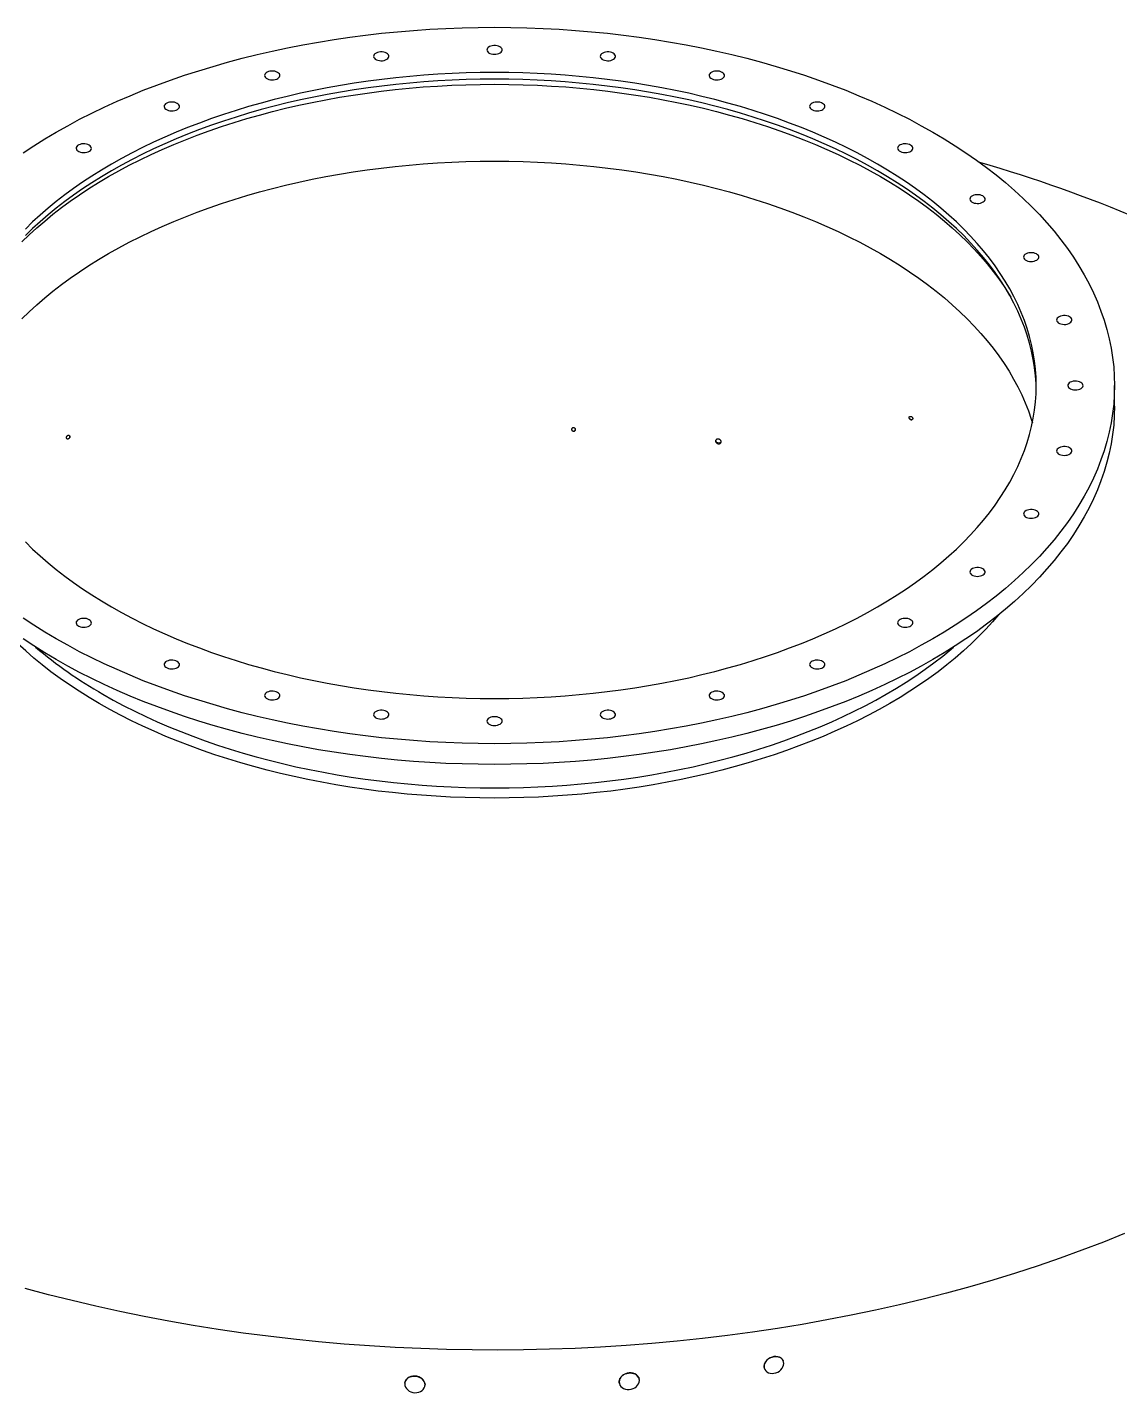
# Model space of a CAD drawing. Header units: millimetres. Extents: x -12403 to 8666, y -15213 to 13435.
# Drawn here: x -7272 to -6165, y -3646 to -2263 of the extents above; entities that cross this region are included whole.
import ezdxf

# ---------------------------------------------------------------- set-up
doc = ezdxf.new("R2010")
doc.units = ezdxf.units.MM

msp = doc.modelspace()

# ---------------------------------------------------------------- linework, layer by layer
at = {"color": 7, "linetype": 'Continuous', "lineweight": 25}
for p, q in [((-6170.52, -2647.03), (-6170.52, -2626.01)), ((-6525.04, -3622.1), (-6525.03, -3622.13)), ((-6506.32, -3613.49), (-6506.33, -3613.47)), ((-6889.74, -3636.17), (-6889.74, -3636.2)), ((-6652.2, -3632.12), (-6652.21, -3632.09)), ((-6869.31, -3638.81), (-6869.3, -3638.78)), ((-6672.34, -3636.46), (-6672.33, -3636.48))]:
    msp.add_line(p, q, dxfattribs=at)
at = {"color": 7, "linetype": 'Continuous', "lineweight": 25, "flags": 128}
for points in [[(-7276.58, -2390.45), (-7265.73, -2383.31), (-7254.57, -2376.33), (-7243.09, -2369.53), (-7231.31, -2362.91), (-7219.23, -2356.46), (-7206.86, -2350.2), (-7194.22, -2344.13), (-7181.3, -2338.25), (-7168.12, -2332.57), (-7154.69, -2327.09), (-7141.01, -2321.81), (-7127.1, -2316.75), (-7112.97, -2311.89), (-7098.61, -2307.25), (-7084.06, -2302.83), (-7069.31, -2298.63), (-7054.37, -2294.66), (-7039.26, -2290.91), (-7023.98, -2287.39), (-7008.55, -2284.1), (-6992.97, -2281.05), (-6977.26, -2278.23), (-6961.43, -2275.66), (-6945.49, -2273.32), (-6929.45, -2271.22), (-6913.31, -2269.37), (-6897.1, -2267.76), (-6880.82, -2266.4), (-6864.49, -2265.28), (-6848.11, -2264.42), (-6831.7, -2263.79), (-6815.26, -2263.42), (-6798.82, -2263.3), (-6782.37, -2263.42), (-6765.93, -2263.79), (-6749.52, -2264.42), (-6733.14, -2265.28), (-6716.81, -2266.4), (-6700.53, -2267.76), (-6684.32, -2269.37), (-6668.18, -2271.22), (-6652.14, -2273.32), (-6636.2, -2275.66), (-6620.37, -2278.23), (-6604.66, -2281.05), (-6589.08, -2284.1), (-6573.65, -2287.39), (-6558.38, -2290.91), (-6543.26, -2294.66), (-6528.32, -2298.63), (-6513.57, -2302.83), (-6499.02, -2307.25), (-6484.67, -2311.89), (-6470.53, -2316.75), (-6456.62, -2321.81), (-6442.94, -2327.09), (-6429.51, -2332.57), (-6416.33, -2338.25), (-6403.41, -2344.13), (-6390.77, -2350.2), (-6378.4, -2356.46), (-6366.32, -2362.91), (-6354.54, -2369.53), (-6343.06, -2376.33), (-6331.9, -2383.31), (-6321.05, -2390.45), (-6310.53, -2397.75), (-6300.35, -2405.2), (-6290.51, -2412.81), (-6281.02, -2420.57), (-6271.88, -2428.46), (-6263.1, -2436.49), (-6254.69, -2444.65), (-6246.65, -2452.94), (-6239, -2461.34), (-6231.72, -2469.86), (-6224.83, -2478.48), (-6218.34, -2487.2), (-6212.25, -2496.02), (-6206.55, -2504.93), (-6201.27, -2513.92), (-6196.39, -2522.99), (-6191.92, -2532.13), (-6187.88, -2541.33), (-6184.24, -2550.6), (-6181.04, -2559.91), (-6178.25, -2569.27), (-6175.89, -2578.66), (-6173.96, -2588.09), (-6172.45, -2597.55), (-6171.38, -2607.02), (-6170.73, -2616.51), (-6170.52, -2626.01), (-6170.73, -2635.5), (-6171.38, -2644.99), (-6172.45, -2654.47), (-6173.96, -2663.92), (-6175.89, -2673.35), (-6178.25, -2682.75), (-6181.04, -2692.11), (-6184.24, -2701.42), (-6187.88, -2710.68), (-6191.92, -2719.88), (-6196.39, -2729.02), (-6201.27, -2738.09), (-6206.55, -2747.08), (-6212.25, -2755.99), (-6218.34, -2764.81), (-6224.83, -2773.53), (-6231.72, -2782.16), (-6239, -2790.67), (-6246.65, -2799.08), (-6254.69, -2807.36), (-6263.1, -2815.52), (-6271.88, -2823.55), (-6281.02, -2831.45), (-6290.51, -2839.2), (-6300.35, -2846.81), (-6310.53, -2854.27), (-6321.05, -2861.57), (-6331.9, -2868.71), (-6343.06, -2875.68), (-6354.54, -2882.48), (-6366.32, -2889.11), (-6378.4, -2895.55), (-6390.77, -2901.81), (-6403.41, -2907.89), (-6416.33, -2913.76), (-6429.51, -2919.45), (-6442.94, -2924.93), (-6456.62, -2930.2), (-6470.53, -2935.27), (-6484.67, -2940.12), (-6499.02, -2944.76), (-6513.57, -2949.18), (-6528.32, -2953.38), (-6543.26, -2957.36), (-6558.38, -2961.11), (-6573.65, -2964.63), (-6589.08, -2967.91), (-6604.66, -2970.97), (-6620.37, -2973.78), (-6636.2, -2976.36), (-6652.14, -2978.7), (-6668.18, -2980.79), (-6684.32, -2982.64), (-6700.53, -2984.25), (-6716.81, -2985.61), (-6733.14, -2986.73), (-6749.52, -2987.6), (-6765.93, -2988.22), (-6782.37, -2988.59), (-6798.82, -2988.72), (-6815.26, -2988.59), (-6831.7, -2988.22), (-6848.11, -2987.6), (-6864.49, -2986.73), (-6880.82, -2985.61), (-6897.1, -2984.25), (-6913.31, -2982.64), (-6929.45, -2980.79), (-6945.49, -2978.7), (-6961.43, -2976.36), (-6977.26, -2973.78), (-6992.97, -2970.97), (-7008.55, -2967.91), (-7023.98, -2964.63), (-7039.26, -2961.11), (-7054.37, -2957.36), (-7069.31, -2953.38), (-7084.06, -2949.18), (-7098.61, -2944.76), (-7112.97, -2940.12), (-7127.1, -2935.27), (-7141.01, -2930.2), (-7154.69, -2924.93), (-7168.12, -2919.45), (-7181.3, -2913.76), (-7194.22, -2907.89), (-7206.86, -2901.81), (-7219.23, -2895.55), (-7231.31, -2889.11), (-7243.09, -2882.48)], [(-6908.19, -2289.57), (-6909.49, -2288.96), (-6910.99, -2288.53), (-6912.61, -2288.3), (-6914.28, -2288.27), (-6915.92, -2288.46), (-6917.46, -2288.84), (-6918.81, -2289.4), (-6919.93, -2290.12), (-6920.75, -2290.96), (-6921.24, -2291.88), (-6921.38, -2292.84), (-6921.15, -2293.8), (-6920.57, -2294.7), (-6919.67, -2295.51), (-6918.49, -2296.2), (-6917.09, -2296.71), (-6915.52, -2297.05), (-6913.86, -2297.18), (-6912.2, -2297.1), (-6910.6, -2296.82), (-6909.15, -2296.34), (-6907.9, -2295.7), (-6906.93, -2294.91), (-6906.27, -2294.03), (-6905.95, -2293.08), (-6906, -2292.12), (-6906.4, -2291.18), (-6907.15, -2290.32), (-6908.19, -2289.57)], [(-6793.35, -2283.04), (-6794.65, -2282.43), (-6796.15, -2282), (-6797.77, -2281.77), (-6799.44, -2281.75), (-6801.08, -2281.93), (-6802.62, -2282.31), (-6803.97, -2282.87), (-6805.09, -2283.59), (-6805.91, -2284.43), (-6806.4, -2285.35), (-6806.54, -2286.31), (-6806.31, -2287.27), (-6805.74, -2288.17), (-6804.84, -2288.98), (-6803.65, -2289.67), (-6802.25, -2290.19), (-6800.68, -2290.52), (-6799.02, -2290.65), (-6797.36, -2290.57), (-6795.76, -2290.29), (-6794.31, -2289.81), (-6793.06, -2289.17), (-6792.09, -2288.38), (-6791.43, -2287.5), (-6791.12, -2286.55), (-6791.16, -2285.59), (-6791.56, -2284.65), (-6792.31, -2283.79), (-6793.35, -2283.04)], [(-6678.51, -2289.57), (-6679.82, -2288.96), (-6681.31, -2288.53), (-6682.93, -2288.3), (-6684.6, -2288.27), (-6686.24, -2288.46), (-6687.78, -2288.84), (-6689.13, -2289.4), (-6690.25, -2290.12), (-6691.07, -2290.96), (-6691.56, -2291.88), (-6691.7, -2292.84), (-6691.47, -2293.8), (-6690.9, -2294.7), (-6690, -2295.51), (-6688.82, -2296.2), (-6687.41, -2296.71), (-6685.84, -2297.05), (-6684.19, -2297.18), (-6682.52, -2297.1), (-6680.92, -2296.82), (-6679.47, -2296.34), (-6678.23, -2295.7), (-6677.25, -2294.91), (-6676.59, -2294.03), (-6676.28, -2293.08), (-6676.32, -2292.12), (-6676.73, -2291.18), (-6677.47, -2290.32), (-6678.51, -2289.57)], [(-7018.62, -2308.9), (-7019.92, -2308.3), (-7021.42, -2307.87), (-7023.04, -2307.64), (-7024.71, -2307.61), (-7026.35, -2307.79), (-7027.88, -2308.18), (-7029.24, -2308.74), (-7030.35, -2309.46), (-7031.18, -2310.29), (-7031.67, -2311.22), (-7031.8, -2312.18), (-7031.58, -2313.13), (-7031, -2314.04), (-7030.1, -2314.85), (-7028.92, -2315.53), (-7027.51, -2316.05), (-7025.94, -2316.38), (-7024.29, -2316.52), (-7022.62, -2316.44), (-7021.03, -2316.15), (-7019.57, -2315.68), (-7018.33, -2315.04), (-7017.36, -2314.25), (-7016.7, -2313.37), (-7016.38, -2312.42), (-7016.43, -2311.46), (-7016.83, -2310.52), (-7017.57, -2309.66), (-7018.62, -2308.9)], [(-6568.09, -2308.9), (-6569.39, -2308.3), (-6570.89, -2307.87), (-6572.51, -2307.64), (-6574.18, -2307.61), (-6575.82, -2307.79), (-6577.35, -2308.18), (-6578.71, -2308.74), (-6579.82, -2309.46), (-6580.65, -2310.29), (-6581.14, -2311.22), (-6581.27, -2312.18), (-6581.05, -2313.13), (-6580.47, -2314.04), (-6579.57, -2314.85), (-6578.39, -2315.53), (-6576.98, -2316.05), (-6575.41, -2316.38), (-6573.76, -2316.52), (-6572.09, -2316.44), (-6570.5, -2316.15), (-6569.04, -2315.68), (-6567.8, -2315.04), (-6566.83, -2314.25), (-6566.17, -2313.37), (-6565.85, -2312.42), (-6565.9, -2311.46), (-6566.3, -2310.52), (-6567.04, -2309.66), (-6568.09, -2308.9)], [(-7277.82, -2480.65), (-7270.42, -2473.47), (-7262.69, -2466.4), (-7254.65, -2459.45), (-7246.29, -2452.62), (-7237.63, -2445.93), (-7228.66, -2439.36), (-7219.4, -2432.93), (-7209.86, -2426.65), (-7200.03, -2420.51), (-7189.92, -2414.52), (-7179.55, -2408.69), (-7168.92, -2403.02), (-7158.03, -2397.5), (-7146.9, -2392.16), (-7135.53, -2386.98), (-7123.92, -2381.98), (-7112.1, -2377.16), (-7100.06, -2372.51), (-7087.81, -2368.05), (-7075.37, -2363.78), (-7062.74, -2359.7), (-7049.92, -2355.8), (-7036.94, -2352.11), (-7023.79, -2348.61), (-7010.48, -2345.31), (-6997.03, -2342.21), (-6983.45, -2339.32), (-6969.74, -2336.63), (-6955.91, -2334.15), (-6941.97, -2331.88), (-6927.94, -2329.82), (-6913.81, -2327.98), (-6899.61, -2326.35), (-6885.34, -2324.93), (-6871.01, -2323.73), (-6856.63, -2322.75), (-6842.21, -2321.99), (-6827.76, -2321.44), (-6813.29, -2321.11), (-6798.82, -2321), (-6784.34, -2321.11), (-6769.87, -2321.44), (-6755.42, -2321.99), (-6741, -2322.75), (-6726.62, -2323.73), (-6712.29, -2324.93), (-6698.02, -2326.35), (-6683.82, -2327.98), (-6669.69, -2329.82), (-6655.66, -2331.88), (-6641.72, -2334.15), (-6627.89, -2336.63), (-6614.18, -2339.32), (-6600.6, -2342.21), (-6587.15, -2345.31), (-6573.84, -2348.61), (-6560.7, -2352.11), (-6547.71, -2355.8), (-6534.89, -2359.7), (-6522.26, -2363.78), (-6509.82, -2368.05), (-6497.57, -2372.51), (-6485.53, -2377.16), (-6473.71, -2381.98), (-6462.1, -2386.98), (-6450.73, -2392.16), (-6439.6, -2397.5), (-6428.71, -2403.02), (-6418.08, -2408.69), (-6407.71, -2414.52)], [(-6410.62, -2401.91), (-6420.92, -2396.12), (-6431.47, -2390.49), (-6442.27, -2385.02), (-6453.32, -2379.71), (-6464.61, -2374.57), (-6476.13, -2369.61), (-6487.86, -2364.82), (-6499.81, -2360.21), (-6511.97, -2355.78), (-6524.32, -2351.54), (-6536.86, -2347.49), (-6549.58, -2343.63), (-6562.47, -2339.96), (-6575.52, -2336.48), (-6588.73, -2333.21), (-6602.07, -2330.13), (-6615.56, -2327.26), (-6629.17, -2324.59), (-6642.89, -2322.13), (-6656.73, -2319.88), (-6670.66, -2317.84), (-6684.67, -2316.01), (-6698.77, -2314.39), (-6712.93, -2312.98), (-6727.16, -2311.79), (-6741.43, -2310.82), (-6755.74, -2310.06), (-6770.08, -2309.52), (-6784.44, -2309.19), (-6798.82, -2309.08), (-6813.19, -2309.19), (-6827.55, -2309.52), (-6841.89, -2310.06), (-6856.2, -2310.82), (-6870.47, -2311.79), (-6884.7, -2312.98), (-6898.86, -2314.39), (-6912.96, -2316.01), (-6926.97, -2317.84), (-6940.9, -2319.88), (-6954.74, -2322.13), (-6968.46, -2324.59), (-6982.07, -2327.26), (-6995.56, -2330.13), (-7008.9, -2333.21), (-7022.11, -2336.48), (-7035.16, -2339.96), (-7048.05, -2343.63), (-7060.77, -2347.49), (-7073.31, -2351.54), (-7085.66, -2355.78), (-7097.82, -2360.21), (-7109.77, -2364.82), (-7121.5, -2369.61), (-7133.02, -2374.57), (-7144.31, -2379.71), (-7155.36, -2385.02), (-7166.16, -2390.49), (-7176.71, -2396.12), (-7187.01, -2401.91), (-7197.04, -2407.85), (-7206.79, -2413.94), (-7216.27, -2420.18), (-7225.46, -2426.56), (-7234.36, -2433.08), (-7242.96, -2439.72), (-7251.25, -2446.5), (-7259.24, -2453.4), (-7266.91, -2460.41), (-7274.25, -2467.54)], [(-6410.62, -2408.64), (-6420.92, -2402.85), (-6431.47, -2397.21), (-6442.27, -2391.74), (-6453.32, -2386.44), (-6464.61, -2381.3), (-6476.13, -2376.34), (-6487.86, -2371.55), (-6499.81, -2366.94), (-6511.97, -2362.51), (-6524.32, -2358.27), (-6536.86, -2354.22), (-6549.58, -2350.35), (-6562.47, -2346.68), (-6575.52, -2343.21), (-6588.73, -2339.94), (-6602.07, -2336.86), (-6615.56, -2333.99), (-6629.17, -2331.32), (-6642.89, -2328.86), (-6656.73, -2326.61), (-6670.66, -2324.57), (-6684.67, -2322.74), (-6698.77, -2321.12), (-6712.93, -2319.71), (-6727.16, -2318.52), (-6741.43, -2317.55), (-6755.74, -2316.79), (-6770.08, -2316.24), (-6784.44, -2315.92), (-6798.82, -2315.81), (-6813.19, -2315.92), (-6827.55, -2316.24), (-6841.89, -2316.79), (-6856.2, -2317.55), (-6870.47, -2318.52), (-6884.7, -2319.71), (-6898.86, -2321.12), (-6912.96, -2322.74), (-6926.97, -2324.57), (-6940.9, -2326.61), (-6954.74, -2328.86), (-6968.46, -2331.32), (-6982.07, -2333.99), (-6995.56, -2336.86), (-7008.9, -2339.94), (-7022.11, -2343.21), (-7035.16, -2346.68), (-7048.05, -2350.35), (-7060.77, -2354.22), (-7073.31, -2358.27), (-7085.66, -2362.51), (-7097.82, -2366.94), (-7109.77, -2371.55), (-7121.5, -2376.34), (-7133.02, -2381.3), (-7144.31, -2386.44), (-7155.36, -2391.74), (-7166.16, -2397.21), (-7176.71, -2402.85), (-7187.01, -2408.64), (-7197.04, -2414.58), (-7206.79, -2420.67), (-7216.27, -2426.91), (-7225.46, -2433.29), (-7234.36, -2439.8), (-7242.96, -2446.45), (-7251.25, -2453.23), (-7259.24, -2460.13), (-7266.91, -2467.14), (-7274.25, -2474.27)], [(-7120.39, -2340.31), (-7121.69, -2339.7), (-7123.18, -2339.27), (-7124.81, -2339.04), (-7126.48, -2339.01), (-7128.12, -2339.2), (-7129.65, -2339.58), (-7131.01, -2340.14), (-7132.12, -2340.86), (-7132.95, -2341.7), (-7133.44, -2342.62), (-7133.57, -2343.58), (-7133.35, -2344.54), (-7132.77, -2345.44), (-7131.87, -2346.25), (-7130.69, -2346.94), (-7129.28, -2347.45), (-7127.71, -2347.79), (-7126.06, -2347.92), (-7124.39, -2347.84), (-7122.8, -2347.56), (-7121.34, -2347.08), (-7120.1, -2346.44), (-7119.12, -2345.65), (-7118.46, -2344.77), (-7118.15, -2343.82), (-7118.19, -2342.86), (-7118.6, -2341.92), (-7119.34, -2341.06), (-7120.39, -2340.31)], [(-6466.32, -2340.31), (-6467.62, -2339.7), (-6469.12, -2339.27), (-6470.74, -2339.04), (-6472.41, -2339.01), (-6474.05, -2339.2), (-6475.58, -2339.58), (-6476.94, -2340.14), (-6478.06, -2340.86), (-6478.88, -2341.7), (-6479.37, -2342.62), (-6479.5, -2343.58), (-6479.28, -2344.54), (-6478.7, -2345.44), (-6477.8, -2346.25), (-6476.62, -2346.94), (-6475.21, -2347.45), (-6473.65, -2347.79), (-6471.99, -2347.92), (-6470.33, -2347.84), (-6468.73, -2347.56), (-6467.27, -2347.08), (-6466.03, -2346.44), (-6465.06, -2345.65), (-6464.4, -2344.77), (-6464.08, -2343.82), (-6464.13, -2342.86), (-6464.53, -2341.92), (-6465.27, -2341.06), (-6466.32, -2340.31)], [(-7209.59, -2382.57), (-7210.89, -2381.96), (-7212.39, -2381.53), (-7214.01, -2381.3), (-7215.68, -2381.28), (-7217.32, -2381.46), (-7218.85, -2381.84), (-7220.21, -2382.4), (-7221.32, -2383.12), (-7222.15, -2383.96), (-7222.64, -2384.88), (-7222.77, -2385.84), (-7222.55, -2386.8), (-7221.97, -2387.7), (-7221.07, -2388.51), (-7219.89, -2389.2), (-7218.48, -2389.72), (-7216.91, -2390.05), (-7215.26, -2390.18), (-7213.59, -2390.1), (-7212, -2389.82), (-7210.54, -2389.34), (-7209.3, -2388.7), (-7208.33, -2387.92), (-7207.67, -2387.03), (-7207.35, -2386.08), (-7207.4, -2385.12), (-7207.8, -2384.18), (-7208.54, -2383.32), (-7209.59, -2382.57)], [(-6377.12, -2382.57), (-6378.42, -2381.96), (-6379.92, -2381.53), (-6381.54, -2381.3), (-6383.21, -2381.28), (-6384.85, -2381.46), (-6386.38, -2381.84), (-6387.74, -2382.4), (-6388.85, -2383.12), (-6389.68, -2383.96), (-6390.17, -2384.88), (-6390.3, -2385.84), (-6390.08, -2386.8), (-6389.5, -2387.7), (-6388.6, -2388.51), (-6387.42, -2389.2), (-6386.01, -2389.72), (-6384.44, -2390.05), (-6382.79, -2390.18), (-6381.12, -2390.1), (-6379.53, -2389.82), (-6378.07, -2389.34), (-6376.83, -2388.7), (-6375.86, -2387.92), (-6375.2, -2387.03), (-6374.88, -2386.08), (-6374.93, -2385.12), (-6375.33, -2384.18), (-6376.07, -2383.32), (-6377.12, -2382.57)], [(-7277.82, -2558.55), (-7270.42, -2551.37), (-7262.69, -2544.3), (-7254.65, -2537.35), (-7246.29, -2530.52), (-7237.63, -2523.82), (-7228.66, -2517.26), (-7219.4, -2510.83), (-7209.86, -2504.55), (-7200.03, -2498.41), (-7189.92, -2492.42), (-7179.55, -2486.59), (-7168.92, -2480.91), (-7158.03, -2475.4), (-7146.9, -2470.06), (-7135.53, -2464.88), (-7123.92, -2459.88), (-7112.1, -2455.05), (-7100.06, -2450.41), (-7087.81, -2445.95), (-7075.37, -2441.68), (-7062.74, -2437.59), (-7049.92, -2433.7), (-7036.94, -2430), (-7023.79, -2426.5), (-7010.48, -2423.2), (-6997.03, -2420.11), (-6983.45, -2417.21), (-6969.74, -2414.53), (-6955.91, -2412.05), (-6941.97, -2409.78), (-6927.94, -2407.72), (-6913.81, -2405.87), (-6899.61, -2404.24), (-6885.34, -2402.83), (-6871.01, -2401.63), (-6856.63, -2400.65), (-6842.21, -2399.88), (-6827.76, -2399.33), (-6813.29, -2399.01), (-6798.82, -2398.9), (-6784.34, -2399.01), (-6769.87, -2399.33), (-6755.42, -2399.88), (-6741, -2400.65), (-6726.62, -2401.63), (-6712.29, -2402.83), (-6698.02, -2404.24), (-6683.82, -2405.87), (-6669.69, -2407.72), (-6655.66, -2409.78), (-6641.72, -2412.05), (-6627.89, -2414.53), (-6614.18, -2417.21), (-6600.6, -2420.11), (-6587.15, -2423.2), (-6573.84, -2426.5), (-6560.7, -2430), (-6547.71, -2433.7), (-6534.89, -2437.59), (-6522.26, -2441.68), (-6509.82, -2445.95), (-6497.57, -2450.41), (-6485.53, -2455.05), (-6473.71, -2459.88), (-6462.1, -2464.88), (-6450.73, -2470.06), (-6439.6, -2475.4), (-6428.71, -2480.91), (-6418.08, -2486.59), (-6407.71, -2492.42), (-6397.6, -2498.41), (-6387.77, -2504.55), (-6378.23, -2510.83), (-6368.97, -2517.26), (-6360, -2523.82), (-6351.34, -2530.52), (-6342.98, -2537.35), (-6334.94, -2544.3), (-6327.21, -2551.37), (-6319.81, -2558.55), (-6312.73, -2565.84), (-6305.99, -2573.24), (-6299.59, -2580.74), (-6293.52, -2588.33), (-6287.81, -2596.01), (-6282.44, -2603.77), (-6277.43, -2611.62), (-6272.78, -2619.53), (-6268.48, -2627.51), (-6264.55, -2635.56), (-6260.99, -2643.66), (-6257.79, -2651.81), (-6254.97, -2660.01), (-6253.76, -2663.9)], [(-7274.25, -2784.47), (-7266.91, -2791.6), (-7259.24, -2798.62), (-7251.25, -2805.52), (-7242.96, -2812.29), (-7234.36, -2818.94), (-7225.46, -2825.46), (-7216.27, -2831.83), (-7206.79, -2838.07), (-7197.04, -2844.16), (-7187.01, -2850.11), (-7176.71, -2855.9), (-7166.16, -2861.53), (-7155.36, -2867), (-7144.31, -2872.3), (-7133.02, -2877.44), (-7121.5, -2882.41), (-7109.77, -2887.19), (-7097.82, -2891.8), (-7085.66, -2896.23), (-7073.31, -2900.47), (-7060.77, -2904.53), (-7048.05, -2908.39), (-7035.16, -2912.06), (-7022.11, -2915.53), (-7008.9, -2918.81), (-6995.56, -2921.88), (-6982.07, -2924.75), (-6968.46, -2927.42), (-6954.74, -2929.88), (-6940.9, -2932.13), (-6926.97, -2934.18), (-6912.96, -2936.01), (-6898.86, -2937.63), (-6884.7, -2939.03), (-6870.47, -2940.22), (-6856.2, -2941.2), (-6841.89, -2941.96), (-6827.55, -2942.5), (-6813.19, -2942.82), (-6798.82, -2942.93), (-6784.44, -2942.82), (-6770.08, -2942.5), (-6755.74, -2941.96), (-6741.43, -2941.2), (-6727.16, -2940.22), (-6712.93, -2939.03), (-6698.77, -2937.63), (-6684.67, -2936.01), (-6670.66, -2934.18), (-6656.73, -2932.13), (-6642.89, -2929.88), (-6629.17, -2927.42), (-6615.56, -2924.75), (-6602.07, -2921.88), (-6588.73, -2918.81), (-6575.52, -2915.53), (-6562.47, -2912.06), (-6549.58, -2908.39), (-6536.86, -2904.53), (-6524.32, -2900.47), (-6511.97, -2896.23), (-6499.81, -2891.8), (-6487.86, -2887.19), (-6476.13, -2882.41), (-6464.61, -2877.44), (-6453.32, -2872.3), (-6442.27, -2867), (-6431.47, -2861.53), (-6420.92, -2855.9), (-6410.62, -2850.11), (-6400.59, -2844.16), (-6390.84, -2838.07), (-6381.36, -2831.83), (-6372.17, -2825.46), (-6363.27, -2818.94), (-6354.67, -2812.29), (-6346.38, -2805.52), (-6338.39, -2798.62), (-6330.72, -2791.6), (-6323.38, -2784.47), (-6316.35, -2777.23), (-6309.66, -2769.89), (-6303.3, -2762.45), (-6297.29, -2754.91), (-6291.61, -2747.29), (-6286.29, -2739.58), (-6281.31, -2731.8), (-6276.69, -2723.94), (-6272.43, -2716.02), (-6268.53, -2708.03), (-6264.99, -2699.99), (-6261.82, -2691.9), (-6259.02, -2683.76), (-6256.58, -2675.59), (-6254.52, -2667.37), (-6252.83, -2659.14), (-6251.52, -2650.87), (-6250.58, -2642.59), (-6250.01, -2634.3), (-6249.83, -2626.01), (-6250.01, -2617.71), (-6250.58, -2609.42), (-6251.52, -2601.14), (-6252.83, -2592.88), (-6254.52, -2584.64), (-6256.58, -2576.43), (-6259.02, -2568.25), (-6261.82, -2560.12), (-6264.99, -2552.02), (-6268.53, -2543.98), (-6272.43, -2536), (-6276.69, -2528.07), (-6281.31, -2520.22), (-6286.29, -2512.43), (-6291.61, -2504.73), (-6297.29, -2497.1), (-6303.3, -2489.57), (-6309.66, -2482.13), (-6316.35, -2474.78), (-6323.38, -2467.54), (-6330.72, -2460.41), (-6338.39, -2453.4), (-6346.38, -2446.5), (-6354.67, -2439.72), (-6363.27, -2433.08), (-6372.17, -2426.56), (-6381.36, -2420.18), (-6390.84, -2413.94), (-6400.59, -2407.85), (-6410.62, -2401.91)], [(-6249.86, -2629.37), (-6250.01, -2624.44), (-6250.58, -2616.15), (-6251.52, -2607.87), (-6252.83, -2599.61), (-6254.52, -2591.37), (-6256.58, -2583.16), (-6259.02, -2574.98), (-6261.82, -2566.84), (-6264.99, -2558.75), (-6268.53, -2550.71), (-6272.43, -2542.72), (-6276.69, -2534.8), (-6281.31, -2526.94), (-6286.29, -2519.16), (-6291.61, -2511.45), (-6297.29, -2503.83), (-6303.3, -2496.3), (-6309.66, -2488.85), (-6316.35, -2481.51), (-6323.38, -2474.27), (-6330.72, -2467.14), (-6338.39, -2460.13), (-6346.38, -2453.23), (-6354.67, -2446.45), (-6363.27, -2439.8), (-6372.17, -2433.29), (-6381.36, -2426.91), (-6390.84, -2420.67), (-6400.59, -2414.58), (-6410.62, -2408.64)], [(-6407.71, -2414.52), (-6397.6, -2420.51), (-6387.77, -2426.65), (-6378.23, -2432.93), (-6368.97, -2439.36), (-6360, -2445.93), (-6351.34, -2452.62), (-6342.98, -2459.45), (-6334.94, -2466.4), (-6327.21, -2473.47), (-6319.81, -2480.65), (-6312.73, -2487.95), (-6305.99, -2495.34), (-6299.59, -2502.84), (-6293.52, -2510.43), (-6287.81, -2518.11), (-6282.44, -2525.88), (-6277.43, -2533.72), (-6275.71, -2536.56)], [(-6303.91, -2434.06), (-6305.21, -2433.46), (-6306.71, -2433.03), (-6308.33, -2432.8), (-6310, -2432.77), (-6311.64, -2432.95), (-6313.18, -2433.33), (-6314.53, -2433.9), (-6315.65, -2434.61), (-6316.47, -2435.45), (-6316.96, -2436.37), (-6317.1, -2437.34), (-6316.87, -2438.29), (-6316.3, -2439.2), (-6315.4, -2440.01), (-6314.21, -2440.69), (-6312.81, -2441.21), (-6311.24, -2441.54), (-6309.58, -2441.67), (-6307.92, -2441.59), (-6306.32, -2441.31), (-6304.87, -2440.84), (-6303.62, -2440.19), (-6302.65, -2439.41), (-6301.99, -2438.52), (-6301.68, -2437.58), (-6301.72, -2436.61), (-6302.12, -2435.68), (-6302.87, -2434.81), (-6303.91, -2434.06)], [(-6249.52, -2492.81), (-6250.82, -2492.21), (-6252.31, -2491.78), (-6253.94, -2491.55), (-6255.6, -2491.52), (-6257.25, -2491.7), (-6258.78, -2492.08), (-6260.14, -2492.65), (-6261.25, -2493.36), (-6262.07, -2494.2), (-6262.56, -2495.12), (-6262.7, -2496.09), (-6262.47, -2497.04), (-6261.9, -2497.95), (-6261, -2498.76), (-6259.82, -2499.44), (-6258.41, -2499.96), (-6256.84, -2500.29), (-6255.19, -2500.42), (-6253.52, -2500.34), (-6251.93, -2500.06), (-6250.47, -2499.59), (-6249.23, -2498.94), (-6248.25, -2498.16), (-6247.59, -2497.27), (-6247.28, -2496.33), (-6247.32, -2495.36), (-6247.73, -2494.43), (-6248.47, -2493.56), (-6249.52, -2492.81)], [(-6216.02, -2556.56), (-6217.32, -2555.95), (-6218.82, -2555.53), (-6220.44, -2555.29), (-6222.11, -2555.27), (-6223.75, -2555.45), (-6225.28, -2555.83), (-6226.64, -2556.39), (-6227.75, -2557.11), (-6228.58, -2557.95), (-6229.07, -2558.87), (-6229.2, -2559.83), (-6228.98, -2560.79), (-6228.4, -2561.69), (-6227.5, -2562.51), (-6226.32, -2563.19), (-6224.91, -2563.71), (-6223.35, -2564.04), (-6221.69, -2564.17), (-6220.02, -2564.09), (-6218.43, -2563.81), (-6216.97, -2563.33), (-6215.73, -2562.69), (-6214.76, -2561.91), (-6214.1, -2561.02), (-6213.78, -2560.07), (-6213.83, -2559.11), (-6214.23, -2558.17), (-6214.97, -2557.31), (-6216.02, -2556.56)], [(-6204.71, -2622.85), (-6206.01, -2622.25), (-6207.51, -2621.82), (-6209.13, -2621.59), (-6210.8, -2621.56), (-6212.44, -2621.74), (-6213.97, -2622.13), (-6215.33, -2622.69), (-6216.44, -2623.41), (-6217.27, -2624.25), (-6217.76, -2625.17), (-6217.89, -2626.13), (-6217.67, -2627.08), (-6217.09, -2627.99), (-6216.19, -2628.8), (-6215.01, -2629.48), (-6213.6, -2630), (-6212.03, -2630.34), (-6210.38, -2630.47), (-6208.71, -2630.39), (-6207.12, -2630.1), (-6205.66, -2629.63), (-6204.42, -2628.99), (-6203.45, -2628.2), (-6202.79, -2627.32), (-6202.47, -2626.37), (-6202.52, -2625.41), (-6202.92, -2624.47), (-6203.66, -2623.61), (-6204.71, -2622.85)], [(-6170.52, -2647.03), (-6170.73, -2656.53), (-6171.38, -2666.02), (-6172.45, -2675.49), (-6173.96, -2684.95), (-6175.89, -2694.38), (-6178.25, -2703.77), (-6181.04, -2713.13), (-6184.24, -2722.45), (-6187.88, -2731.71), (-6191.92, -2740.91), (-6196.39, -2750.05), (-6201.27, -2759.12), (-6206.55, -2768.11), (-6212.25, -2777.02), (-6218.34, -2785.84), (-6224.83, -2794.56), (-6231.72, -2803.18), (-6239, -2811.7), (-6246.65, -2820.1), (-6254.69, -2828.39), (-6263.1, -2836.55), (-6271.88, -2844.58), (-6281.02, -2852.47), (-6290.51, -2860.23), (-6300.35, -2867.84), (-6310.53, -2875.29), (-6321.05, -2882.59), (-6331.9, -2889.73), (-6343.06, -2896.71), (-6354.54, -2903.51), (-6366.32, -2910.13), (-6378.4, -2916.58), (-6390.77, -2922.84), (-6403.41, -2928.91), (-6416.33, -2934.79), (-6429.51, -2940.47), (-6442.94, -2945.95), (-6456.62, -2951.23), (-6470.53, -2956.29), (-6484.67, -2961.15), (-6499.02, -2965.79), (-6513.57, -2970.21), (-6528.32, -2974.41), (-6543.26, -2978.39), (-6558.38, -2982.13), (-6573.65, -2985.65), (-6589.08, -2988.94), (-6604.66, -2991.99), (-6620.37, -2994.81), (-6636.2, -2997.38), (-6652.14, -2999.72), (-6668.18, -3001.82), (-6684.32, -3003.67), (-6700.53, -3005.28), (-6716.81, -3006.64), (-6733.14, -3007.76), (-6749.52, -3008.63), (-6765.93, -3009.25), (-6782.37, -3009.62), (-6798.82, -3009.74), (-6815.26, -3009.62), (-6831.7, -3009.25), (-6848.11, -3008.63), (-6864.49, -3007.76), (-6880.82, -3006.64), (-6897.1, -3005.28), (-6913.31, -3003.67), (-6929.45, -3001.82), (-6945.49, -2999.72), (-6961.43, -2997.38), (-6977.26, -2994.81), (-6992.97, -2991.99), (-7008.55, -2988.94), (-7023.98, -2985.65), (-7039.26, -2982.13), (-7054.37, -2978.39), (-7069.31, -2974.41), (-7084.06, -2970.21), (-7098.61, -2965.79), (-7112.97, -2961.15), (-7127.1, -2956.29), (-7141.01, -2951.23), (-7154.69, -2945.95), (-7168.12, -2940.47), (-7181.3, -2934.79), (-7194.22, -2928.91), (-7206.86, -2922.84), (-7219.23, -2916.58), (-7231.31, -2910.13), (-7243.09, -2903.51)], [(-6376.83, -2660.67), (-6377.56, -2660.36), (-6378.17, -2659.85), (-6378.59, -2659.2), (-6378.73, -2658.52), (-6378.59, -2657.92), (-6378.5, -2657.77)], [(-7229.29, -2677.06), (-7229.2, -2677.22), (-7229.05, -2677.83), (-7229.2, -2678.5), (-7229.61, -2679.15), (-7230.22, -2679.67), (-7230.94, -2679.98)], [(-6569.16, -2683.01), (-6569.23, -2683.18), (-6569.76, -2683.83), (-6570.55, -2684.23), (-6571.51, -2684.34), (-6572.5, -2684.14), (-6573.38, -2683.66), (-6574.05, -2682.97), (-6574.41, -2682.15), (-6574.41, -2681.32), (-6574.3, -2680.99)], [(-6216.02, -2689.15), (-6217.32, -2688.55), (-6218.82, -2688.12), (-6220.44, -2687.88), (-6222.11, -2687.86), (-6223.75, -2688.04), (-6225.28, -2688.42), (-6226.64, -2688.98), (-6227.75, -2689.7), (-6228.58, -2690.54), (-6229.07, -2691.46), (-6229.2, -2692.42), (-6228.98, -2693.38), (-6228.4, -2694.28), (-6227.5, -2695.1), (-6226.32, -2695.78), (-6224.91, -2696.3), (-6223.35, -2696.63), (-6221.69, -2696.76), (-6220.02, -2696.68), (-6218.43, -2696.4), (-6216.97, -2695.92), (-6215.73, -2695.28), (-6214.76, -2694.5), (-6214.1, -2693.61), (-6213.78, -2692.66), (-6213.83, -2691.7), (-6214.23, -2690.76), (-6214.97, -2689.9), (-6216.02, -2689.15)], [(-6249.52, -2752.9), (-6250.82, -2752.29), (-6252.31, -2751.86), (-6253.94, -2751.63), (-6255.6, -2751.61), (-6257.25, -2751.79), (-6258.78, -2752.17), (-6260.14, -2752.73), (-6261.25, -2753.45), (-6262.07, -2754.29), (-6262.56, -2755.21), (-6262.7, -2756.17), (-6262.47, -2757.13), (-6261.9, -2758.03), (-6261, -2758.84), (-6259.82, -2759.53), (-6258.41, -2760.05), (-6256.84, -2760.38), (-6255.19, -2760.51), (-6253.52, -2760.43), (-6251.93, -2760.15), (-6250.47, -2759.67), (-6249.23, -2759.03), (-6248.25, -2758.24), (-6247.59, -2757.36), (-6247.28, -2756.41), (-6247.32, -2755.45), (-6247.73, -2754.51), (-6248.47, -2753.65), (-6249.52, -2752.9)], [(-6303.91, -2811.65), (-6305.21, -2811.04), (-6306.71, -2810.61), (-6308.33, -2810.38), (-6310, -2810.36), (-6311.64, -2810.54), (-6313.18, -2810.92), (-6314.53, -2811.48), (-6315.65, -2812.2), (-6316.47, -2813.04), (-6316.96, -2813.96), (-6317.1, -2814.92), (-6316.87, -2815.88), (-6316.3, -2816.78), (-6315.4, -2817.59), (-6314.21, -2818.28), (-6312.81, -2818.8), (-6311.24, -2819.13), (-6309.58, -2819.26), (-6307.92, -2819.18), (-6306.32, -2818.9), (-6304.87, -2818.42), (-6303.62, -2817.78), (-6302.65, -2816.99), (-6301.99, -2816.11), (-6301.68, -2815.16), (-6301.72, -2814.2), (-6302.12, -2813.26), (-6302.87, -2812.4), (-6303.91, -2811.65)], [(-7243.09, -2882.48), (-7254.57, -2875.68), (-7265.73, -2868.71), (-7276.58, -2861.57)], [(-7209.59, -2863.14), (-7210.89, -2862.54), (-7212.39, -2862.11), (-7214.01, -2861.88), (-7215.68, -2861.85), (-7217.32, -2862.03), (-7218.85, -2862.41), (-7220.21, -2862.98), (-7221.32, -2863.69), (-7222.15, -2864.53), (-7222.64, -2865.45), (-7222.77, -2866.42), (-7222.55, -2867.37), (-7221.97, -2868.28), (-7221.07, -2869.09), (-7219.89, -2869.77), (-7218.48, -2870.29), (-7216.91, -2870.62), (-7215.26, -2870.75), (-7213.59, -2870.67), (-7212, -2870.39), (-7210.54, -2869.92), (-7209.3, -2869.27), (-7208.33, -2868.49), (-7207.67, -2867.6), (-7207.35, -2866.66), (-7207.4, -2865.69), (-7207.8, -2864.76), (-7208.54, -2863.89), (-7209.59, -2863.14)], [(-6377.12, -2863.14), (-6378.42, -2862.54), (-6379.92, -2862.11), (-6381.54, -2861.88), (-6383.21, -2861.85), (-6384.85, -2862.03), (-6386.38, -2862.41), (-6387.74, -2862.98), (-6388.85, -2863.69), (-6389.68, -2864.53), (-6390.17, -2865.45), (-6390.3, -2866.42), (-6390.08, -2867.37), (-6389.5, -2868.28), (-6388.6, -2869.09), (-6387.42, -2869.77), (-6386.01, -2870.29), (-6384.44, -2870.62), (-6382.79, -2870.75), (-6381.12, -2870.67), (-6379.53, -2870.39), (-6378.07, -2869.92), (-6376.83, -2869.27), (-6375.86, -2868.49), (-6375.2, -2867.6), (-6374.88, -2866.66), (-6374.93, -2865.69), (-6375.33, -2864.76), (-6376.07, -2863.89), (-6377.12, -2863.14)], [(-7243.09, -2903.51), (-7254.57, -2896.71), (-7265.73, -2889.73), (-7276.58, -2882.59)], [(-7120.39, -2905.4), (-7121.69, -2904.8), (-7123.18, -2904.37), (-7124.81, -2904.14), (-7126.48, -2904.11), (-7128.12, -2904.29), (-7129.65, -2904.67), (-7131.01, -2905.24), (-7132.12, -2905.95), (-7132.95, -2906.79), (-7133.44, -2907.72), (-7133.57, -2908.68), (-7133.35, -2909.63), (-7132.77, -2910.54), (-7131.87, -2911.35), (-7130.69, -2912.03), (-7129.28, -2912.55), (-7127.71, -2912.88), (-7126.06, -2913.01), (-7124.39, -2912.94), (-7122.8, -2912.65), (-7121.34, -2912.18), (-7120.1, -2911.53), (-7119.12, -2910.75), (-7118.46, -2909.86), (-7118.15, -2908.92), (-7118.19, -2907.95), (-7118.6, -2907.02), (-7119.34, -2906.15), (-7120.39, -2905.4)], [(-6466.32, -2905.4), (-6467.62, -2904.8), (-6469.12, -2904.37), (-6470.74, -2904.14), (-6472.41, -2904.11), (-6474.05, -2904.29), (-6475.58, -2904.67), (-6476.94, -2905.24), (-6478.06, -2905.95), (-6478.88, -2906.79), (-6479.37, -2907.72), (-6479.5, -2908.68), (-6479.28, -2909.63), (-6478.7, -2910.54), (-6477.8, -2911.35), (-6476.62, -2912.03), (-6475.21, -2912.55), (-6473.65, -2912.88), (-6471.99, -2913.01), (-6470.33, -2912.94), (-6468.73, -2912.65), (-6467.27, -2912.18), (-6466.03, -2911.53), (-6465.06, -2910.75), (-6464.4, -2909.86), (-6464.08, -2908.92), (-6464.13, -2907.95), (-6464.53, -2907.02), (-6465.27, -2906.15), (-6466.32, -2905.4)], [(-7018.62, -2936.8), (-7019.92, -2936.2), (-7021.42, -2935.77), (-7023.04, -2935.54), (-7024.71, -2935.51), (-7026.35, -2935.69), (-7027.88, -2936.08), (-7029.24, -2936.64), (-7030.35, -2937.36), (-7031.18, -2938.2), (-7031.67, -2939.12), (-7031.8, -2940.08), (-7031.58, -2941.03), (-7031, -2941.94), (-7030.1, -2942.75), (-7028.92, -2943.43), (-7027.51, -2943.95), (-7025.94, -2944.29), (-7024.29, -2944.42), (-7022.62, -2944.34), (-7021.03, -2944.05), (-7019.57, -2943.58), (-7018.33, -2942.94), (-7017.36, -2942.15), (-7016.7, -2941.27), (-7016.38, -2940.32), (-7016.43, -2939.36), (-7016.83, -2938.42), (-7017.57, -2937.56), (-7018.62, -2936.8)], [(-6568.09, -2936.8), (-6569.39, -2936.2), (-6570.89, -2935.77), (-6572.51, -2935.54), (-6574.18, -2935.51), (-6575.82, -2935.69), (-6577.35, -2936.08), (-6578.71, -2936.64), (-6579.82, -2937.36), (-6580.65, -2938.2), (-6581.14, -2939.12), (-6581.27, -2940.08), (-6581.05, -2941.03), (-6580.47, -2941.94), (-6579.57, -2942.75), (-6578.39, -2943.43), (-6576.98, -2943.95), (-6575.41, -2944.29), (-6573.76, -2944.42), (-6572.09, -2944.34), (-6570.5, -2944.05), (-6569.04, -2943.58), (-6567.8, -2942.94), (-6566.83, -2942.15), (-6566.17, -2941.27), (-6565.85, -2940.32), (-6565.9, -2939.36), (-6566.3, -2938.42), (-6567.04, -2937.56), (-6568.09, -2936.8)], [(-6908.19, -2956.14), (-6909.49, -2955.54), (-6910.99, -2955.11), (-6912.61, -2954.88), (-6914.28, -2954.85), (-6915.92, -2955.03), (-6917.46, -2955.41), (-6918.81, -2955.98), (-6919.93, -2956.69), (-6920.75, -2957.53), (-6921.24, -2958.46), (-6921.38, -2959.42), (-6921.15, -2960.37), (-6920.57, -2961.28), (-6919.67, -2962.09), (-6918.49, -2962.77), (-6917.09, -2963.29), (-6915.52, -2963.62), (-6913.86, -2963.75), (-6912.2, -2963.68), (-6910.6, -2963.39), (-6909.15, -2962.92), (-6907.9, -2962.27), (-6906.93, -2961.49), (-6906.27, -2960.6), (-6905.95, -2959.66), (-6906, -2958.69), (-6906.4, -2957.76), (-6907.15, -2956.89), (-6908.19, -2956.14)], [(-6678.51, -2956.14), (-6679.82, -2955.54), (-6681.31, -2955.11), (-6682.93, -2954.88), (-6684.6, -2954.85), (-6686.24, -2955.03), (-6687.78, -2955.41), (-6689.13, -2955.98), (-6690.25, -2956.69), (-6691.07, -2957.53), (-6691.56, -2958.46), (-6691.7, -2959.42), (-6691.47, -2960.37), (-6690.9, -2961.28), (-6690, -2962.09), (-6688.82, -2962.77), (-6687.41, -2963.29), (-6685.84, -2963.62), (-6684.19, -2963.75), (-6682.52, -2963.68), (-6680.92, -2963.39), (-6679.47, -2962.92), (-6678.23, -2962.27), (-6677.25, -2961.49), (-6676.59, -2960.6), (-6676.28, -2959.66), (-6676.32, -2958.69), (-6676.73, -2957.76), (-6677.47, -2956.89), (-6678.51, -2956.14)], [(-6793.35, -2962.67), (-6794.65, -2962.07), (-6796.15, -2961.64), (-6797.77, -2961.41), (-6799.44, -2961.38), (-6801.08, -2961.56), (-6802.62, -2961.94), (-6803.97, -2962.51), (-6805.09, -2963.22), (-6805.91, -2964.06), (-6806.4, -2964.98), (-6806.54, -2965.95), (-6806.31, -2966.9), (-6805.74, -2967.81), (-6804.84, -2968.62), (-6803.65, -2969.3), (-6802.25, -2969.82), (-6800.68, -2970.15), (-6799.02, -2970.28), (-6797.36, -2970.2), (-6795.76, -2969.92), (-6794.31, -2969.45), (-6793.06, -2968.8), (-6792.09, -2968.02), (-6791.43, -2967.13), (-6791.12, -2966.19), (-6791.16, -2965.22), (-6791.56, -2964.29), (-6792.31, -2963.42), (-6793.35, -2962.67)], [(-6160.43, -3484.83), (-6181.83, -3493.42), (-6203.57, -3501.71), (-6225.65, -3509.71), (-6248.05, -3517.4), (-6270.77, -3524.78), (-6293.77, -3531.85), (-6317.06, -3538.6), (-6340.63, -3545.03), (-6364.45, -3551.14), (-6388.51, -3556.92), (-6412.8, -3562.37), (-6437.31, -3567.48), (-6462.03, -3572.26), (-6486.93, -3576.7), (-6512.01, -3580.8), (-6537.25, -3584.55), (-6562.64, -3587.95), (-6588.16, -3591.01), (-6613.79, -3593.72), (-6639.54, -3596.08), (-6665.37, -3598.08), (-6691.27, -3599.73), (-6717.24, -3601.02), (-6743.25, -3601.96), (-6769.3, -3602.54), (-6795.36, -3602.77), (-6821.42, -3602.64), (-6847.47, -3602.15), (-6873.49, -3601.31), (-6899.47, -3600.11), (-6925.39, -3598.55), (-6951.25, -3596.64), (-6977.01, -3594.38), (-7002.68, -3591.76), (-7028.23, -3588.8), (-7053.66, -3585.49), (-7078.94, -3581.83), (-7104.06, -3577.82), (-7129.01, -3573.47), (-7153.77, -3568.78), (-7178.34, -3563.76), (-7202.69, -3558.4), (-7226.82, -3552.71), (-7250.71, -3546.69), (-7274.34, -3540.34)], [(-6515.67, -3609.4), (-6517.62, -3609.86), (-6519.48, -3610.63), (-6521.2, -3611.67), (-6522.71, -3612.95), (-6523.95, -3614.41), (-6524.87, -3616.01), (-6525.44, -3617.67), (-6525.63, -3619.34), (-6525.44, -3620.95), (-6524.87, -3622.44), (-6523.95, -3623.76), (-6522.71, -3624.84), (-6521.2, -3625.65), (-6519.48, -3626.17), (-6517.62, -3626.36), (-6515.67, -3626.22)], [(-6515.67, -3626.22), (-6513.73, -3625.76), (-6511.87, -3624.99), (-6510.14, -3623.95), (-6508.64, -3622.67), (-6507.4, -3621.21), (-6506.48, -3619.61), (-6505.91, -3617.95), (-6505.72, -3616.28), (-6505.91, -3614.67), (-6506.48, -3613.18), (-6507.4, -3611.86), (-6508.64, -3610.78), (-6510.14, -3609.97), (-6511.87, -3609.45), (-6513.73, -3609.26), (-6515.67, -3609.4)], [(-6879.53, -3629.09), (-6881.53, -3629.17), (-6883.46, -3629.57), (-6885.23, -3630.27), (-6886.79, -3631.25), (-6888.07, -3632.47), (-6889.02, -3633.88), (-6889.6, -3635.44), (-6889.8, -3637.07), (-6889.6, -3638.72), (-6889.02, -3640.32), (-6888.07, -3641.81), (-6886.79, -3643.14), (-6885.23, -3644.25), (-6883.46, -3645.11), (-6881.53, -3645.67), (-6879.53, -3645.91)], [(-6879.53, -3645.91), (-6877.52, -3645.84), (-6875.59, -3645.44), (-6873.82, -3644.74), (-6872.26, -3643.76), (-6870.98, -3642.54), (-6870.03, -3641.13), (-6869.45, -3639.57), (-6869.25, -3637.94), (-6869.45, -3636.29), (-6870.03, -3634.69), (-6870.98, -3633.19), (-6872.26, -3631.87), (-6873.82, -3630.75), (-6875.59, -3629.9), (-6877.52, -3629.34), (-6879.53, -3629.09)], [(-6662.27, -3625.89), (-6664.26, -3626.2), (-6666.18, -3626.81), (-6667.94, -3627.72), (-6669.49, -3628.88), (-6670.76, -3630.24), (-6671.71, -3631.77), (-6672.29, -3633.39), (-6672.49, -3635.04), (-6672.29, -3636.67), (-6671.71, -3638.2), (-6670.76, -3639.59), (-6669.49, -3640.77), (-6667.94, -3641.71), (-6666.18, -3642.36), (-6664.26, -3642.7), (-6662.27, -3642.71)], [(-6662.27, -3642.71), (-6660.27, -3642.41), (-6658.35, -3641.79), (-6656.59, -3640.89), (-6655.04, -3639.73), (-6653.77, -3638.36), (-6652.82, -3636.84), (-6652.24, -3635.22), (-6652.05, -3633.56), (-6652.24, -3631.94), (-6652.82, -3630.4), (-6653.77, -3629.02), (-6655.04, -3627.83), (-6656.59, -3626.9), (-6658.35, -3626.25), (-6660.27, -3625.91), (-6662.27, -3625.89)]]:
    msp.add_lwpolyline(points, dxfattribs=at)
at = {"color": 8, "linetype": 'Continuous', "lineweight": 25, "flags": 128}
for points in [[(-7199.39, -2947.99), (-7209.74, -2941.86), (-7219.81, -2935.57), (-7229.59, -2929.14), (-7239.07, -2922.55), (-7248.25, -2915.83), (-7257.12, -2908.97), (-7265.68, -2901.98), (-7273.92, -2894.86), (-7281.84, -2887.62), (-7289.42, -2880.26), (-7296.66, -2872.79), (-7303.57, -2865.21), (-7309.42, -2858.39)], [(-6288.21, -2858.39), (-6294.06, -2865.21), (-6300.97, -2872.79), (-6308.21, -2880.26), (-6315.79, -2887.62), (-6323.71, -2894.86), (-6331.95, -2901.98), (-6340.51, -2908.97), (-6349.38, -2915.83), (-6358.56, -2922.55), (-6368.05, -2929.14), (-6377.82, -2935.57), (-6387.89, -2941.86), (-6398.24, -2947.99), (-6408.86, -2953.97), (-6419.75, -2959.78), (-6430.9, -2965.42), (-6442.31, -2970.9), (-6453.95, -2976.2), (-6465.83, -2981.32), (-6477.95, -2986.26), (-6490.28, -2991.02), (-6502.82, -2995.59), (-6515.57, -2999.96), (-6528.5, -3004.15), (-6541.63, -3008.13), (-6554.93, -3011.92), (-6568.4, -3015.5), (-6582.02, -3018.88), (-6595.8, -3022.06), (-6609.71, -3025.02), (-6623.76, -3027.77), (-6637.92, -3030.31), (-6652.19, -3032.63), (-6666.57, -3034.74), (-6681.03, -3036.63), (-6695.58, -3038.3), (-6710.19, -3039.75), (-6724.87, -3040.98), (-6739.6, -3041.99), (-6754.37, -3042.77), (-6769.17, -3043.33), (-6783.99, -3043.67), (-6798.82, -3043.78), (-6813.64, -3043.67), (-6828.46, -3043.33), (-6843.26, -3042.77), (-6858.03, -3041.99), (-6872.76, -3040.98), (-6887.44, -3039.75), (-6902.05, -3038.3), (-6916.6, -3036.63), (-6931.06, -3034.74), (-6945.44, -3032.63), (-6959.71, -3030.31), (-6973.87, -3027.77), (-6987.92, -3025.02), (-7001.83, -3022.06), (-7015.61, -3018.88), (-7029.23, -3015.5), (-7042.7, -3011.92), (-7056, -3008.13), (-7069.13, -3004.15), (-7082.07, -2999.96), (-7094.81, -2995.59), (-7107.35, -2991.02), (-7119.68, -2986.26), (-7131.8, -2981.32), (-7143.68, -2976.2), (-7155.33, -2970.9), (-7166.73, -2965.42), (-7177.88, -2959.78), (-7188.77, -2953.97), (-7199.39, -2947.99)], [(-7195.75, -2938.61), (-7185.22, -2944.53), (-7174.43, -2950.28), (-7163.38, -2955.88), (-7152.08, -2961.3), (-7140.54, -2966.56), (-7128.77, -2971.63), (-7116.77, -2976.53), (-7104.55, -2981.24), (-7092.12, -2985.77), (-7079.49, -2990.11), (-7066.67, -2994.25), (-7053.66, -2998.2), (-7040.48, -3001.95), (-7027.14, -3005.5), (-7013.63, -3008.85), (-6999.98, -3012), (-6986.2, -3014.93), (-6972.28, -3017.66), (-6958.25, -3020.18), (-6944.1, -3022.48), (-6929.86, -3024.57), (-6915.53, -3026.44), (-6901.11, -3028.09), (-6886.63, -3029.53), (-6872.09, -3030.75), (-6857.49, -3031.75), (-6842.86, -3032.52), (-6828.19, -3033.08), (-6813.51, -3033.41), (-6798.82, -3033.52), (-6784.12, -3033.41), (-6769.44, -3033.08), (-6754.77, -3032.52), (-6740.14, -3031.75), (-6725.54, -3030.75), (-6711, -3029.53), (-6696.52, -3028.09), (-6682.1, -3026.44), (-6667.77, -3024.57), (-6653.53, -3022.48), (-6639.38, -3020.18), (-6625.35, -3017.66), (-6611.43, -3014.93), (-6597.65, -3012), (-6584, -3008.85), (-6570.49, -3005.5), (-6557.15, -3001.95), (-6543.97, -2998.2), (-6530.96, -2994.25), (-6518.14, -2990.11), (-6505.51, -2985.77), (-6493.08, -2981.24), (-6480.86, -2976.53), (-6468.86, -2971.63), (-6457.09, -2966.56), (-6445.55, -2961.3), (-6434.25, -2955.88), (-6423.2, -2950.28), (-6412.41, -2944.53), (-6401.88, -2938.61), (-6391.63, -2932.53), (-6381.65, -2926.3), (-6371.96, -2919.92), (-6362.56, -2913.4), (-6353.47, -2906.74), (-6344.67, -2899.94), (-6336.19, -2893.01), (-6333.63, -2890.84)]]:
    msp.add_lwpolyline(points, dxfattribs=at)
at = {"color": 7, "linetype": 'Continuous', "lineweight": 25}
for centre, radius, start, end in [((-6696.01, -3756.14), 1410.52, 67.00274, 73.98736), ((-6376.34, -2659.21), 1.54, 251.45412, 320.13182), ((-7231.44, -2678.54), 1.52, 220.58367, 288.96519), ((-6718.86, -2670.35), 1.89, 178.19926, 274.69913), ((-6718.46, -2670.41), 1.84, 262.22336, 347.42974)]:
    msp.add_arc(centre, radius, start, end, dxfattribs=at)
at = {"color": 8, "linetype": 'Continuous', "lineweight": 25}
msp.add_arc((-6971.23, -2545.16), 453.01, 229.73776, 240.28889, dxfattribs=at)
at = {"color": 7, "linetype": 'Continuous', "lineweight": 25}
for points, knots in [([(-6376.83, -2660.67), (-6376.92, -2660.64), (-6377.22, -2660.56), (-6377.72, -2660.29), (-6378.24, -2659.83), (-6378.55, -2659.33), (-6378.73, -2658.81), (-6378.75, -2658.3), (-6378.56, -2657.8), (-6378.18, -2657.43), (-6377.64, -2657.23), (-6377.16, -2657.23), (-6376.89, -2657.29), (-6376.83, -2657.3)], [0, 0, 0, 0, 0.0438251, 0.1511555, 0.2584815, 0.3658122, 0.4330095, 0.5403388, 0.647678, 0.7550181, 0.8623401, 0.9696769, 1, 1, 1, 1]), ([(-6376.83, -2657.3), (-6376.68, -2657.35), (-6376.31, -2657.46), (-6375.77, -2657.81), (-6375.35, -2658.25), (-6375.06, -2658.75), (-6374.91, -2659.27), (-6374.95, -2659.84), (-6375.2, -2660.3), (-6375.64, -2660.62), (-6376.2, -2660.77), (-6376.62, -2660.7), (-6376.83, -2660.67)], [0, 0, 0, 0, 0.077252, 0.184596, 0.2919581, 0.3591363, 0.4664774, 0.5738192, 0.6811599, 0.7885153, 0.8958534, 1, 1, 1, 1]), ([(-7230.94, -2676.61), (-7231.03, -2676.64), (-7231.33, -2676.72), (-7231.83, -2676.99), (-7232.34, -2677.46), (-7232.66, -2677.96), (-7232.83, -2678.48), (-7232.86, -2678.99), (-7232.67, -2679.49), (-7232.29, -2679.86), (-7231.75, -2680.05), (-7231.28, -2680.05), (-7231, -2679.99), (-7230.94, -2679.98)], [0, 0, 0, 0, 0.0438227, 0.1511554, 0.2585034, 0.3658308, 0.4329921, 0.5403589, 0.6476613, 0.755, 0.8623404, 0.9696753, 1, 1, 1, 1]), ([(-7230.94, -2679.98), (-7230.79, -2679.93), (-7230.43, -2679.82), (-7229.89, -2679.47), (-7229.47, -2679.02), (-7229.18, -2678.52), (-7229.03, -2678), (-7229.07, -2677.44), (-7229.32, -2676.97), (-7229.76, -2676.65), (-7230.32, -2676.51), (-7230.74, -2676.58), (-7230.94, -2676.61)], [0, 0, 0, 0, 0.0772559, 0.1845992, 0.2919326, 0.3591098, 0.4664503, 0.5738298, 0.681169, 0.7884937, 0.8958564, 1, 1, 1, 1]), ([(-6718.71, -2668.87), (-6718.8, -2668.87), (-6719.13, -2668.87), (-6719.67, -2668.99), (-6720.23, -2669.31), (-6720.57, -2669.71), (-6720.76, -2670.18), (-6720.79, -2670.68), (-6720.58, -2671.24), (-6720.17, -2671.72), (-6719.59, -2672.07), (-6719.07, -2672.21), (-6718.77, -2672.23), (-6718.71, -2672.23)], [0, 0, 0, 0, 0.0438253, 0.1511536, 0.2585013, 0.3658275, 0.4330238, 0.5403519, 0.6476886, 0.7549984, 0.8623378, 0.9696716, 1, 1, 1, 1]), ([(-6718.71, -2672.23), (-6718.54, -2672.23), (-6718.15, -2672.22), (-6717.56, -2672.03), (-6717.11, -2671.71), (-6716.8, -2671.3), (-6716.63, -2670.82), (-6716.67, -2670.25), (-6716.95, -2669.7), (-6717.42, -2669.26), (-6718.03, -2668.95), (-6718.49, -2668.9), (-6718.71, -2668.87)], [0, 0, 0, 0, 0.0772533, 0.1845965, 0.2919544, 0.3591297, 0.4664703, 0.5738103, 0.6811832, 0.7885092, 0.8958468, 1, 1, 1, 1]), ([(-6574.25, -2681), (-6574.15, -2680.88), (-6574.03, -2680.78), (-6573.76, -2680.6), (-6573.62, -2680.53), (-6573.31, -2680.4), (-6573.15, -2680.35), (-6572.81, -2680.28), (-6572.63, -2680.26), (-6572.27, -2680.25), (-6572.09, -2680.26), (-6571.72, -2680.31), (-6571.53, -2680.35), (-6571.18, -2680.46), (-6571, -2680.53), (-6570.67, -2680.7), (-6570.51, -2680.79), (-6570.21, -2681), (-6570.07, -2681.12), (-6569.81, -2681.37), (-6569.7, -2681.51), (-6569.5, -2681.79), (-6569.42, -2681.94), (-6569.29, -2682.24), (-6569.24, -2682.39), (-6569.17, -2682.7), (-6569.16, -2682.86), (-6569.17, -2683.16), (-6569.19, -2683.31), (-6569.27, -2683.6), (-6569.33, -2683.74), (-6569.47, -2684), (-6569.56, -2684.12), (-6569.77, -2684.35), (-6569.89, -2684.45), (-6570.15, -2684.63), (-6570.3, -2684.7), (-6570.61, -2684.83), (-6570.77, -2684.88), (-6571.11, -2684.95), (-6571.29, -2684.97), (-6571.65, -2684.98), (-6571.83, -2684.97), (-6572.2, -2684.92), (-6572.38, -2684.88), (-6572.74, -2684.77), (-6572.91, -2684.7), (-6573.25, -2684.53), (-6573.41, -2684.44), (-6573.71, -2684.23), (-6573.85, -2684.11), (-6574.1, -2683.86), (-6574.22, -2683.72), (-6574.42, -2683.44), (-6574.5, -2683.3), (-6574.63, -2683), (-6574.68, -2682.84), (-6574.75, -2682.53), (-6574.76, -2682.38), (-6574.75, -2682.07), (-6574.73, -2681.92), (-6574.61, -2681.49), (-6574.46, -2681.22), (-6574.25, -2681)], [0, 0, 0, 0, 0.03125, 0.03125, 0.0625, 0.0625, 0.09375, 0.09375, 0.125, 0.125, 0.15625, 0.15625, 0.1875, 0.1875, 0.21875, 0.21875, 0.25, 0.25, 0.28125, 0.28125, 0.3125, 0.3125, 0.34375, 0.34375, 0.375, 0.375, 0.40625, 0.40625, 0.4375, 0.4375, 0.46875, 0.46875, 0.5, 0.5, 0.53125, 0.53125, 0.5625, 0.5625, 0.59375, 0.59375, 0.625, 0.625, 0.65625, 0.65625, 0.6875, 0.6875, 0.71875, 0.71875, 0.75, 0.75, 0.78125, 0.78125, 0.8125, 0.8125, 0.84375, 0.84375, 0.875, 0.875, 0.90625, 0.90625, 0.9375, 0.9375, 1, 1, 1, 1]), ([(-6524.93, -3622.06), (-6525.19, -3621.45), (-6525.83, -3620), (-6525.53, -3617.32), (-6524.23, -3614.48), (-6521.93, -3612.02), (-6518.96, -3610.17), (-6516.76, -3609.65), (-6515.67, -3609.4)], [0, 0, 0, 0, 0.1271863, 0.3028558, 0.4785186, 0.6541866, 0.829858, 1, 1, 1, 1]), ([(-6515.67, -3609.4), (-6515.64, -3609.39), (-6514.49, -3609.22), (-6512.2, -3609.21), (-6509.29, -3610.19), (-6507.24, -3611.7), (-6506.67, -3613.04), (-6506.46, -3613.53)], [0, 0, 0, 0, 0.00881, 0.2849527, 0.5610883, 0.8372481, 1, 1, 1, 1]), ([(-6889.6, -3636.19), (-6889.59, -3635.83), (-6889.56, -3634.52), (-6888.29, -3632.49), (-6885.99, -3630.48), (-6882.91, -3629.21), (-6880.64, -3629.13), (-6879.53, -3629.09)], [0, 0, 0, 0, 0.0875221, 0.3174429, 0.5473705, 0.7773032, 1, 1, 1, 1]), ([(-6879.53, -3629.09), (-6879.49, -3629.1), (-6878.3, -3629.15), (-6875.95, -3629.6), (-6872.9, -3631.14), (-6870.57, -3633.4), (-6869.49, -3635.78), (-6869.13, -3637.62), (-6869.35, -3638.48), (-6869.43, -3638.76)], [0, 0, 0, 0, 0.0064255, 0.2078754, 0.4093194, 0.6107817, 0.8122372, 0.9383877, 1, 1, 1, 1]), ([(-6672.25, -3636.43), (-6672.32, -3636.25), (-6672.72, -3635.2), (-6672.35, -3633.02), (-6671.06, -3630.3), (-6668.68, -3628.02), (-6665.64, -3626.4), (-6663.38, -3626.06), (-6662.27, -3625.89)], [0, 0, 0, 0, 0.0391266, 0.2325193, 0.4259059, 0.6192951, 0.81269, 1, 1, 1, 1]), ([(-6662.27, -3625.89), (-6662.23, -3625.89), (-6661.05, -3625.81), (-6658.71, -3625.99), (-6655.66, -3627.18), (-6653.42, -3629.18), (-6652.37, -3630.97), (-6652.25, -3632), (-6652.24, -3632.1)], [0, 0, 0, 0, 0.0077014, 0.2491893, 0.490672, 0.7321769, 0.9736693, 1, 1, 1, 1])]:
    msp.add_open_spline(points, degree=3, knots=knots, dxfattribs=at)

doc.saveas('drawing.dxf')
